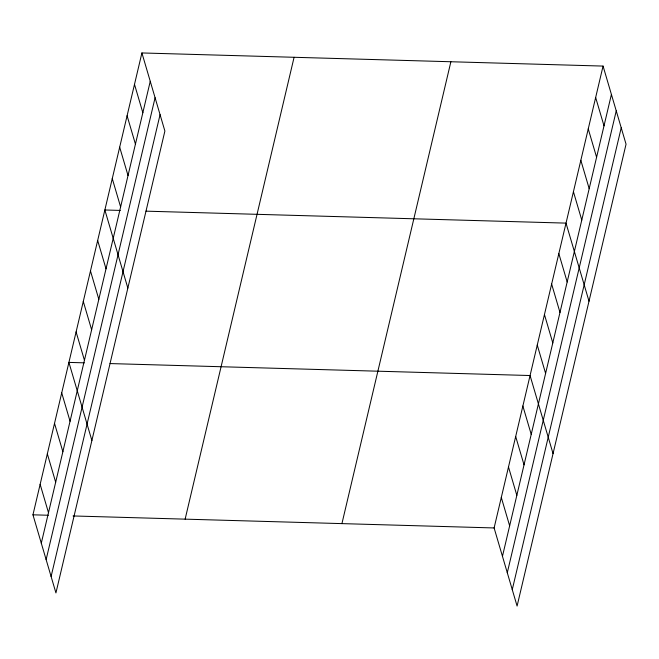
<?xml version="1.0" encoding="UTF-8"?>
<svg xmlns="http://www.w3.org/2000/svg" width="659" height="659" viewBox="0 0 659 659"><rect width="100%" height="100%" fill="white"/><g stroke="black" fill="none" stroke-linecap="round" stroke-linejoin="round"><path stroke-width="0.99" d="M141.907 52.951L164.89 131.05L55.933 592.919L32.95 514.819L141.907 52.951L603.067 66.081L626.05 144.181L517.093 606.049L494.11 527.95L603.067 66.081M41.295 543.181L150.252 81.312M46.13 559.59L155.079 97.73M51.105 576.501L160.063 114.641M185.13 519.152L294.087 57.284M341.93 523.617L450.88 61.748M502.455 556.311L611.412 94.443M507.29 572.729L616.239 110.86M512.265 589.632L621.223 127.772M120.284 210.427L104.863 209.982L127.846 288.082M145.993 211.16L566.015 223.121L589.006 301.221M84.327 362.837L68.907 362.401L91.889 440.5M110.037 363.57L530.067 375.531L553.049 453.631M32.95 514.819L48.371 515.256M73.05 515.956L494.11 527.95M595.654 97.491L604.006 125.853M588.248 128.9L596.593 157.262M580.834 160.302L589.187 188.663M573.429 191.711L581.773 220.073M558.832 253.6L567.177 281.961M551.641 284.087L559.985 312.448M544.449 314.565L552.794 342.927M537.258 345.052L545.603 373.414M522.875 406.018L531.22 434.38M515.684 436.497L524.029 464.859M508.493 466.984L516.837 495.346M501.301 497.463L509.646 525.833M134.494 84.36L142.846 112.722M127.088 115.762L135.433 144.123M119.674 147.171L128.027 175.533M112.269 178.581L120.613 206.942M97.672 240.469L106.017 268.831M90.481 270.948L98.825 299.318M83.289 301.435L91.634 329.797M76.098 331.914L84.443 360.284M61.715 392.879L70.06 421.249M54.524 423.366L62.869 451.728M47.333 453.853L55.677 482.215M40.141 484.332L48.486 512.694"/></g></svg>
